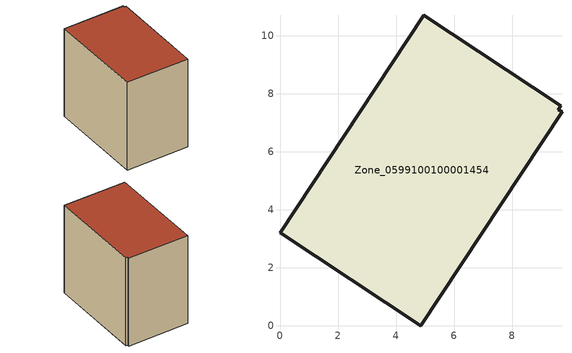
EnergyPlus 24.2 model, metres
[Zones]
Zone_0599100100001454
 floor ground (C_G): 0,3.21 4.96,10.71 9.68,7.59 9.6,7.46 9.72,7.38 4.85,0 z1.69
 wall outside (C_F): 0,3.21 4.85,0 9.72,7.38 9.6,7.46 9.68,7.59 4.96,10.71 0,3.21 z1.69:10.23
 roof outside (C_R): 4.96,10.71 0,3.21 4.85,0 9.72,7.38 9.6,7.46 9.68,7.59 z10.23
[BUILDING]
Pand.0599100100001454: North Axis=0; Terrain=City; Loads Convergence Tolerance Value=0.04; Temperature Convergence Tolerance Value=0.4; Solar Distribution=FullExterior; Maximum Number of Warmup Days=25; Minimum Number of Warmup Days=1
[Site:Location]
Rotterdam.The.Hague.AP_ZH_NLD Design_Conditions: Latitude=51.96; Longitude=4.45; Time Zone=1; Elevation=-4.5
[SITE:GROUNDTEMPERATURE:BUILDINGSURFACE]
18, 18, 18, 18, 18, 18, 18, 18, 18, 18, 18, 18
[MATERIAL] Thermal Absorptance=0.9; Solar Absorptance=0.7; Visible Absorptance=0.7
Name | Roughness | Thickness | Conductivity | Density | Specific Heat
G.TI.2015-2018 | MediumSmooth | 0.15 | 0.0428571 | 540 | 1210
F.TI.2015-2018 | Rough | 0.3 | 0.0666667 | 1920 | 840
R.TI.2015-2018 | MediumRough | 0.2 | 0.0333333 | 1500 | 1000
[CONSTRUCTION]
C_G: G.TI.2015-2018
C_F: F.TI.2015-2018
C_R: R.TI.2015-2018
[ZONE]
Zone_0599100100001454: Type=1; Multiplier=1; Ceiling Height=Autocalculate; Volume=Autocalculate; Floor Area=autocalculate; Part of Total Floor Area=Yes
[ZONEINFILTRATION:DESIGNFLOWRATE]
Infil_Zone_0599100100001454: Zone or ZoneList or Space or SpaceList=Zone_0599100100001454; Schedule=AlwaysOn; Design Flow Rate Calculation Method=Flow/Area; Flow Rate per Floor Area=0.0015; Constant Term Coefficient=1; Temperature Term Coefficient=0; Velocity Term Coefficient=0; Velocity Squared Term Coefficient=0
[HVACTEMPLATE:ZONE:IDEALLOADSAIRSYSTEM]
Zone_0599100100001454: Maximum Heating Supply Air Temperature=50; Minimum Cooling Supply Air Temperature=13; Maximum Heating Supply Air Humidity Ratio=0.0156; Minimum Cooling Supply Air Humidity Ratio=0.0077; Heating Limit=NoLimit; Cooling Limit=NoLimit; Dehumidification Control Type=ConstantSensibleHeatRatio; Cooling Sensible Heat Ratio=0.7; Dehumidification Setpoint=60; Humidification Control Type=None; Humidification Setpoint=30; Outdoor Air Method=None; Outdoor Air Flow Rate per Person=0.00944; Outdoor Air Flow Rate per Zone Floor Area=0; Outdoor Air Flow Rate per Zone=0; Demand Controlled Ventilation Type=None; Outdoor Air Economizer Type=NoEconomizer; Heat Recovery Type=None; Sensible Heat Recovery Effectiveness=0.7; Latent Heat Recovery Effectiveness=0.65
[ZONECONTROL:THERMOSTAT]
ThermostatControl_Zone_0599100100001454: Zone or ZoneList=Zone_0599100100001454; Control Type Schedule=DualSetpointControlType; Control 1=Thermostat_Zone_0599100100001454; Temperature Difference Between Cutout And Setpoint=0
[THERMOSTATSETPOINT:DUALSETPOINT]
Thermostat_Zone_0599100100001454: Heating Setpoint Temperature Schedule=HeatingSetpoint_Zone_0599100100001454; Cooling Setpoint Temperature Schedule=CoolingSetpoint_Zone_0599100100001454
[SCHEDULE:COMPACT]
HeatingSetpoint_Zone_0599100100001454: Through: 12/31, For: AllDays, Until: 24:00, 21
CoolingSetpoint_Zone_0599100100001454: Through: 12/31, For: AllDays, Until: 24:00, 24
DualSetpointControlType: Through: 12/31, For: AllDays, Until: 24:00, 4
AlwaysOn: Through: 12/31, For: AllDays, Until: 24:00, 1
